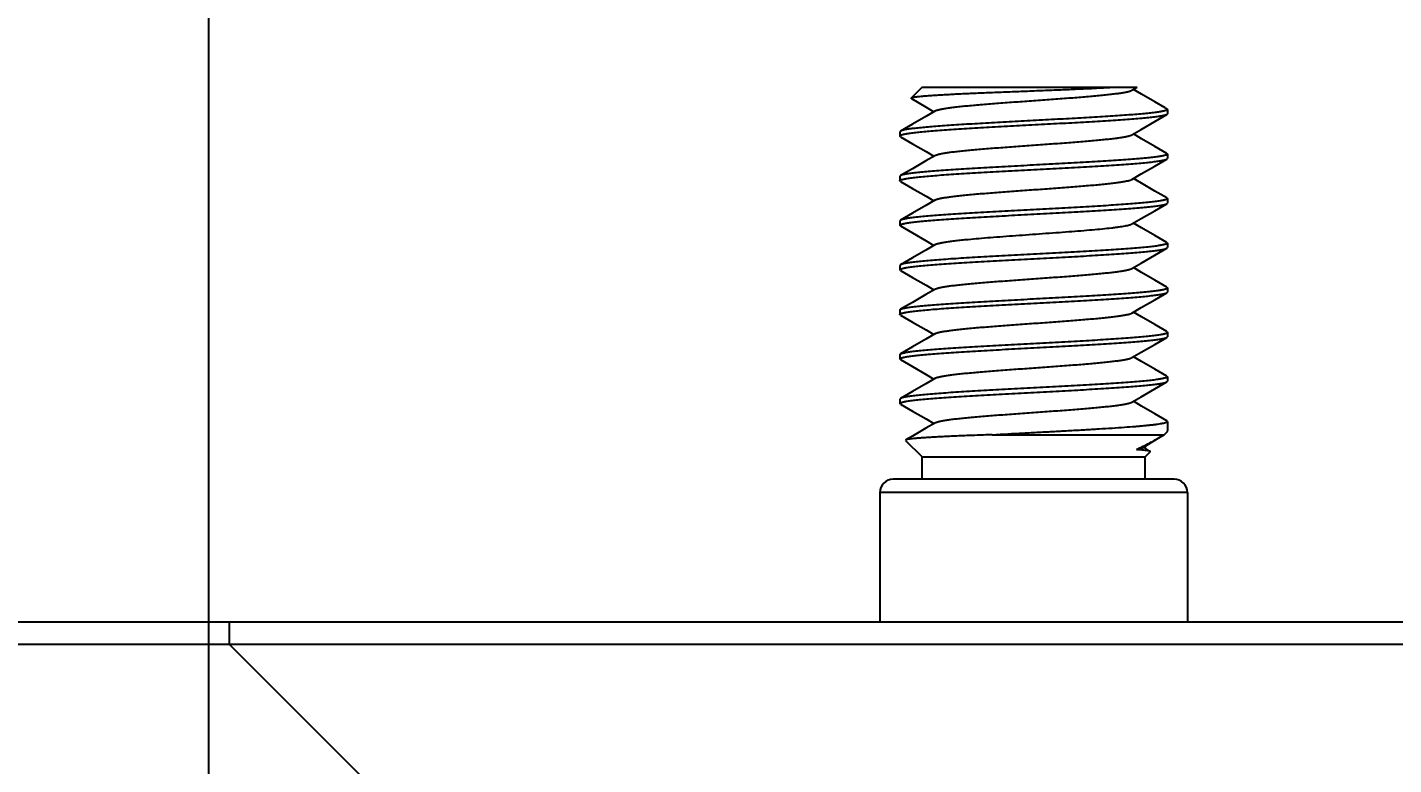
# Model space of a CAD drawing. Header units: millimetres. Extents: x 3299 to 14264, y 1863 to 5555.
# Drawn here: x 4477.25 to 4507.9, y 2835.82 to 2852.37 of the extents above; entities that cross this region are included whole.
import ezdxf

# ---------------------------------------------------------------- set-up
doc = ezdxf.new("R2010")
doc.units = ezdxf.units.MM
doc.layers.add('02___PRT_ALL_AXES', color=7, linetype='Continuous')
doc.layers.add('细实线', color=7, linetype='Continuous', lineweight=18)
doc.styles.add('工程字', font='gbenor.shx', dxfattribs={"bigfont": 'gbcbig.shx'})
doc.dimstyles.new('ISO-200', dxfattribs={"dimtxt": 15, "dimasz": 5, "dimexe": 2, "dimexo": 1, "dimgap": 2, "dimtad": 1, "dimdsep": 46, "dimtxsty": '工程字', "dimcen": 2.5, "dimclrd": 3, "dimclre": 3, "dimclrt": 6, "dimadec": 0, "dimazin": 0, "dimtfac": 1, "dimtmove": 0, "dimatfit": 3, "dimfxl": 1, "dimarcsym": 0})

# ---------------------------------------------------------------- blocks, each defined once
blk = doc.blocks.new('*D156')
at = {"layer": 'Defpoints', "color": 0, "transparency": 16777216}
for p in [(5011.326, 2864.654), (4481.326, 2814.023), (5011.326, 2814.023)]:
    blk.add_point(p, dxfattribs=at)
at = {"layer": '细实线', "color": 3, "lineweight": -2, "transparency": 16777216}
for p, q in [((4481.326, 2815.023), (4481.326, 2866.654)), ((5011.326, 2815.023), (5011.326, 2866.654)), ((4486.326, 2864.654), (5006.326, 2864.654))]:
    blk.add_line(p, q, dxfattribs=at)
at = {"layer": '细实线', "color": 3, "transparency": 16777216}
for points in [[(4486.326, 2865.488), (4486.326, 2863.821), (4481.326, 2864.654)], [(5006.326, 2865.488), (5006.326, 2863.821), (5011.326, 2864.654)]]:
    blk.add_solid(points, dxfattribs=at)
at = {"layer": '细实线', "color": 6, "lineweight": 5, "transparency": 16777216, "insert": (4746.326, 2874.154), "char_height": 15, "attachment_point": 5, "style": '工程字'}
blk.add_mtext('530', dxfattribs=at)
blk = doc.blocks.new('*D157')
at = {"layer": 'Defpoints', "color": 0, "transparency": 16777216}
for p in [(5029.826, 2884.005), (4462.826, 2811.523), (5029.826, 2811.523)]:
    blk.add_point(p, dxfattribs=at)
at = {"layer": '细实线', "color": 3, "lineweight": -2, "transparency": 16777216}
for p, q in [((4462.826, 2812.523), (4462.826, 2886.005)), ((5029.826, 2812.523), (5029.826, 2886.005)), ((4467.826, 2884.005), (5024.826, 2884.005))]:
    blk.add_line(p, q, dxfattribs=at)
at = {"layer": '细实线', "color": 3, "transparency": 16777216}
for points in [[(4467.826, 2884.839), (4467.826, 2883.172), (4462.826, 2884.005)], [(5024.826, 2884.839), (5024.826, 2883.172), (5029.826, 2884.005)]]:
    blk.add_solid(points, dxfattribs=at)
at = {"layer": '细实线', "color": 6, "lineweight": 5, "transparency": 16777216, "insert": (4746.326, 2893.505), "char_height": 15, "attachment_point": 5, "style": '工程字'}
blk.add_mtext('567', dxfattribs=at)

msp = doc.modelspace()

# ---------------------------------------------------------------- linework, layer by layer
at = {"color": 7, "linetype": 'Continuous'}
for p, q in [((4497.32578, 2851.02311), (4497.07937, 2850.7767)), ((4497.3259, 2851.02311), (4502.14921, 2851.02311)), ((4502.02944, 2850.95345), (4502.14922, 2851.02311)), ((4502.24556, 2850.86712), (4502.06325, 2850.97311)), ((4502.77815, 2850.55801), (4502.82578, 2850.52311)), ((4502.82578, 2850.42311), (4502.8132, 2850.40853)), ((4496.83837, 2850.03769), (4496.82578, 2850.02311)), ((4496.82578, 2850.02311), (4496.82578, 2849.92311)), ((4496.83837, 2849.90853), (4496.82578, 2849.92311)), ((4502.8132, 2849.53769), (4502.82578, 2849.52311)), ((4502.82578, 2849.52311), (4502.82578, 2849.42311)), ((4502.8132, 2849.40853), (4502.82578, 2849.42311)), ((4496.83837, 2849.03769), (4496.82578, 2849.02311)), ((4496.82578, 2849.02311), (4496.82578, 2848.92311)), ((4496.83837, 2848.90853), (4496.82578, 2848.92311)), ((4502.8132, 2848.53769), (4502.82578, 2848.52311)), ((4502.8132, 2848.40853), (4502.82578, 2848.42311)), ((4502.82578, 2848.52311), (4502.82578, 2848.42311)), ((4496.83837, 2848.03769), (4496.82578, 2848.02311)), ((4496.82578, 2848.02311), (4496.82578, 2847.92311)), ((4496.83837, 2847.90853), (4496.82578, 2847.92311)), ((4502.8132, 2847.53769), (4502.82578, 2847.52311)), ((4502.8132, 2847.40853), (4502.82578, 2847.42311)), ((4502.82578, 2847.52311), (4502.82578, 2847.42311)), ((4496.83837, 2847.03769), (4496.82578, 2847.02311)), ((4496.82578, 2847.02311), (4496.82578, 2846.92311)), ((4496.83837, 2846.90853), (4496.82578, 2846.92311)), ((4502.8132, 2846.53769), (4502.82578, 2846.52311)), ((4502.82578, 2846.52311), (4502.82578, 2846.42311)), ((4502.8132, 2846.40853), (4502.82578, 2846.42311)), ((4496.82578, 2846.02311), (4496.83837, 2846.03769)), ((4496.82578, 2846.02311), (4496.82578, 2845.92311)), ((4496.83837, 2845.90853), (4496.82578, 2845.92311)), ((4502.8132, 2845.53769), (4502.82578, 2845.52311)), ((4502.82578, 2845.52311), (4502.82578, 2845.42311)), ((4502.8132, 2845.40853), (4502.82578, 2845.42311)), ((4496.82578, 2845.02311), (4496.83837, 2845.03769)), ((4496.82578, 2845.02311), (4496.82578, 2844.92311)), ((4496.83837, 2844.90853), (4496.82578, 2844.92311)), ((4502.8132, 2844.53769), (4502.82578, 2844.52311)), ((4502.8132, 2844.40853), (4502.82578, 2844.42311)), ((4502.82578, 2844.52311), (4502.82578, 2844.42311)), ((4496.83837, 2844.03769), (4496.82578, 2844.02311)), ((4496.82578, 2844.02311), (4496.82578, 2843.92311)), ((4496.83837, 2843.90853), (4496.82578, 2843.92311)), ((4502.82578, 2843.52311), (4502.8132, 2843.53769)), ((4496.95605, 2843.10593), (4496.95258, 2843.09631)), ((4496.95258, 2843.09631), (4497.32578, 2842.72311)), ((4498.89873, 2843.22311), (4502.75153, 2843.22311)), ((4502.67343, 2843.17504), (4502.75153, 2843.22311)), ((4502.34619, 2842.90363), (4502.28314, 2842.94023)), ((4502.443, 2842.84033), (4502.32578, 2842.72311)), ((4502.43975, 2842.84936), (4502.34619, 2842.90363)), ((4502.443, 2842.84033), (4502.43975, 2842.84936)), ((4497.32578, 2842.72311), (4502.32578, 2842.72311)), ((4502.97578, 2842.22311), (4496.67578, 2842.22311)), ((4503.27578, 2841.92311), (4496.37578, 2841.92311)), ((4446.32578, 2839.02311), (5046.32578, 2839.02311)), ((4481.78149, 2839.02311), (4481.78149, 2838.52373)), ((4463.0484, 2838.5127), (4481.78149, 2838.52373)), ((4481.78149, 2838.52373), (4500.05316, 2820.25206)), ((4481.78149, 2838.52373), (4790.07889, 2838.52373))]:
    msp.add_line(p, q, dxfattribs=at)
for points in [[(4497.083, 2850.76664), (4497.41102, 2850.57618), (4497.58831, 2850.47311)], [(4502.77815, 2850.55801), (4502.54559, 2850.69291), (4502.24556, 2850.86712)], [(4497.62212, 2850.49277), (4497.406, 2850.36712), (4497.10597, 2850.19291), (4496.83837, 2850.03769)], [(4502.02944, 2849.95345), (4502.24054, 2850.07618), (4502.54058, 2850.2504), (4502.8132, 2850.40853)], [(4496.83837, 2849.90853), (4497.11099, 2849.7504), (4497.41102, 2849.57618), (4497.58831, 2849.47311)], [(4502.8132, 2849.53769), (4502.54559, 2849.69291), (4502.24556, 2849.86712), (4502.06325, 2849.97311)], [(4497.62212, 2849.49277), (4497.406, 2849.36712), (4497.10597, 2849.19291), (4496.83837, 2849.03769)], [(4502.02944, 2848.95345), (4502.24054, 2849.07618), (4502.54058, 2849.2504), (4502.8132, 2849.40853)], [(4496.83837, 2848.90853), (4497.11099, 2848.7504), (4497.41102, 2848.57618), (4497.58831, 2848.47311)], [(4502.8132, 2848.53769), (4502.54559, 2848.69291), (4502.24556, 2848.86712), (4502.06325, 2848.97311)], [(4497.62212, 2848.49277), (4497.406, 2848.36712), (4497.10597, 2848.19291), (4496.83837, 2848.03769)], [(4502.02944, 2847.95345), (4502.24054, 2848.07618), (4502.54058, 2848.2504), (4502.8132, 2848.40853)], [(4502.8132, 2847.53769), (4502.54559, 2847.69291), (4502.24556, 2847.86712), (4502.06325, 2847.97311)], [(4496.83837, 2847.90853), (4497.11099, 2847.7504), (4497.41102, 2847.57618), (4497.58831, 2847.47311)], [(4497.62212, 2847.49277), (4497.406, 2847.36712), (4497.10597, 2847.19291), (4496.83837, 2847.03769)], [(4502.02944, 2846.95345), (4502.24054, 2847.07618), (4502.54058, 2847.2504), (4502.8132, 2847.40853)], [(4496.83837, 2846.90853), (4497.11099, 2846.7504), (4497.41102, 2846.57618), (4497.58831, 2846.47311)], [(4502.8132, 2846.53769), (4502.54559, 2846.69291), (4502.24556, 2846.86712), (4502.06325, 2846.97311)], [(4497.62212, 2846.49277), (4497.406, 2846.36712), (4497.10597, 2846.19291), (4496.83837, 2846.03769)], [(4502.02944, 2845.95345), (4502.24054, 2846.07618), (4502.54058, 2846.2504), (4502.8132, 2846.40853)], [(4496.83837, 2845.90853), (4497.11099, 2845.7504), (4497.41102, 2845.57618), (4497.58831, 2845.47311)], [(4502.8132, 2845.53769), (4502.54559, 2845.69291), (4502.24556, 2845.86712), (4502.06325, 2845.97311)], [(4497.62212, 2845.49277), (4497.406, 2845.36712), (4497.10597, 2845.19291), (4496.83837, 2845.03769)], [(4502.02944, 2844.95345), (4502.24054, 2845.07618), (4502.54058, 2845.2504), (4502.8132, 2845.40853)], [(4496.83837, 2844.90853), (4497.11099, 2844.7504), (4497.41102, 2844.57618), (4497.58831, 2844.47311)], [(4502.8132, 2844.53769), (4502.54559, 2844.69291), (4502.24556, 2844.86712), (4502.06325, 2844.97311)], [(4497.62212, 2844.49277), (4497.406, 2844.36712), (4497.10597, 2844.19291), (4496.83837, 2844.03769)], [(4502.02944, 2843.95345), (4502.24054, 2844.07618), (4502.54058, 2844.2504), (4502.8132, 2844.40853)], [(4496.83837, 2843.90853), (4497.11099, 2843.7504), (4497.41102, 2843.57618), (4497.58831, 2843.47311)], [(4502.8132, 2843.53769), (4502.54559, 2843.69291), (4502.24556, 2843.86712), (4502.06325, 2843.97311)], [(4497.62212, 2843.49277), (4497.406, 2843.36712), (4497.10597, 2843.19291), (4496.95605, 2843.10593)], [(4502.25687, 2842.92437), (4502.46376, 2843.04924), (4502.67343, 2843.17504)]]:
    msp.add_lwpolyline(points, dxfattribs=at)
for centre, start, end in [((4496.67578, 2841.92311), 90, 180), ((4502.97578, 2841.92311), 0, 90)]:
    msp.add_arc(centre, 0.3, start, end, dxfattribs=at)
for points, knots in [([(4497.07938, 2850.7767), (4497.07899, 2850.77631), (4497.07833, 2850.77554), (4497.07766, 2850.77425), (4497.07745, 2850.77292), (4497.07771, 2850.7716), (4497.07843, 2850.77031), (4497.08009, 2850.76847), (4497.08176, 2850.76736), (4497.083, 2850.76664)], [0, 0, 0, 0, 0.12628149, 0.23442755, 0.33252942, 0.43119792, 0.54089425, 0.6694205, 1, 1, 1, 1]), ([(4501.73873, 2851.02311), (4501.6489, 2851.01719), (4501.45466, 2851.00582), (4501.14419, 2850.99015), (4500.79855, 2850.97451), (4500.42657, 2850.95893), (4500.03747, 2850.94342), (4499.64079, 2850.92799), (4499.24604, 2850.91265), (4498.86253, 2850.89741), (4498.49917, 2850.88228), (4498.21278, 2850.86944), (4497.99988, 2850.85908), (4497.85448, 2850.85155), (4497.71977, 2850.84404), (4497.59648, 2850.83657), (4497.48525, 2850.82912), (4497.38669, 2850.82171), (4497.30128, 2850.81435), (4497.23856, 2850.80798), (4497.1953, 2850.80279), (4497.1681, 2850.79911), (4497.14446, 2850.79544), (4497.1244, 2850.7918), (4497.10794, 2850.78818), (4497.09509, 2850.78459), (4497.08667, 2850.78142), (4497.08185, 2850.77875), (4497.08008, 2850.77739), (4497.07938, 2850.7767)], [0, 0, 0, 0, 0.0578456, 0.12502556, 0.19975281, 0.28016636, 0.36425682, 0.44997066, 0.53525517, 0.6181014, 0.69659102, 0.76894416, 0.80230984, 0.83355219, 0.86250013, 0.88900485, 0.91292103, 0.93412659, 0.95251945, 0.96800313, 0.97463288, 0.98051325, 0.98563896, 0.99000577, 0.99361201, 0.99646365, 0.99857697, 0.99936952, 1, 1, 1, 1]), ([(4497.62213, 2850.49277), (4497.62682, 2850.4955), (4497.63791, 2850.50076), (4497.65711, 2850.50783), (4497.6807, 2850.51492), (4497.70865, 2850.52205), (4497.74091, 2850.52918), (4497.79228, 2850.53924), (4497.86682, 2850.55153), (4497.9682, 2850.56573), (4498.08475, 2850.57995), (4498.21552, 2850.59422), (4498.35946, 2850.60851), (4498.51537, 2850.62281), (4498.74343, 2850.64239), (4499.04823, 2850.66649), (4499.43056, 2850.69478), (4499.82578, 2850.72311), (4500.221, 2850.75143), (4500.60334, 2850.77973), (4500.90814, 2850.80383), (4501.13619, 2850.82341), (4501.29211, 2850.83771), (4501.43604, 2850.852), (4501.56681, 2850.86627), (4501.68336, 2850.88049), (4501.78474, 2850.89468), (4501.85928, 2850.90698), (4501.91066, 2850.91703), (4501.94292, 2850.92417), (4501.97086, 2850.9313), (4501.99445, 2850.9384), (4502.01365, 2850.94546), (4502.02474, 2850.95072), (4502.02944, 2850.95345)], [0, 0, 0, 0, 0.0036709, 0.00827071, 0.01381748, 0.02031484, 0.02776007, 0.03614691, 0.05569384, 0.07881213, 0.10533482, 0.13505129, 0.16772415, 0.20309632, 0.24087621, 0.32243246, 0.40975105, 0.49999926, 0.59024784, 0.67756697, 0.75912262, 0.79690293, 0.83227365, 0.8649488, 0.89466311, 0.92118729, 0.94430555, 0.96385097, 0.97223981, 0.97968535, 0.98618109, 0.99172625, 0.99632639, 1, 1, 1, 1]), ([(4502.79521, 2850.50038), (4502.78785, 2850.49763), (4502.77095, 2850.49236), (4502.74236, 2850.48527), (4502.70778, 2850.47814), (4502.66728, 2850.47098), (4502.62093, 2850.46381), (4502.54776, 2850.45374), (4502.44241, 2850.44139), (4502.29998, 2850.42713), (4502.13716, 2850.41284), (4501.95528, 2850.39851), (4501.75584, 2850.38416), (4501.54049, 2850.36979), (4501.2268, 2850.35014), (4500.80913, 2850.32597), (4500.28709, 2850.29755), (4499.74986, 2850.2691), (4499.21512, 2850.24066), (4498.77909, 2850.2166), (4498.44471, 2850.19708), (4498.20964, 2850.1827), (4497.98789, 2850.16833), (4497.78129, 2850.15398), (4497.59156, 2850.13964), (4497.42024, 2850.12532), (4497.26875, 2850.11105), (4497.13833, 2850.09682), (4497.04339, 2850.08447), (4496.97882, 2850.07433), (4496.93906, 2850.06718), (4496.90524, 2850.06005), (4496.87742, 2850.05296), (4496.85809, 2850.04674), (4496.84578, 2850.0416), (4496.84066, 2850.03901), (4496.83839, 2850.03769)], [0, 0, 0, 0, 0.00394375, 0.00886659, 0.01477078, 0.02165031, 0.02949624, 0.0382978, 0.05869981, 0.08269523, 0.11009969, 0.14068606, 0.17421121, 0.21039665, 0.2489496, 0.33187027, 0.42025502, 0.51120355, 0.60173027, 0.68886353, 0.73025625, 0.76974448, 0.8070005, 0.84172272, 0.87362387, 0.90244652, 0.92795581, 0.94994752, 0.96825154, 0.97597548, 0.98273178, 0.98851177, 0.99331002, 0.99713066, 0.99868163, 1, 1, 1, 1]), ([(4502.82578, 2850.52311), (4502.82578, 2850.52215), (4502.82542, 2850.52012), (4502.82387, 2850.51721), (4502.82139, 2850.51435), (4502.81643, 2850.51026), (4502.80765, 2850.50533), (4502.79975, 2850.50207), (4502.79521, 2850.50038)], [0, 0, 0, 0, 0.07232318, 0.15229028, 0.24562861, 0.35597573, 0.63532802, 1, 1, 1, 1]), ([(4502.78499, 2850.39683), (4502.77638, 2850.39405), (4502.75693, 2850.3887), (4502.72444, 2850.38142), (4502.68569, 2850.3741), (4502.64078, 2850.36677), (4502.58978, 2850.35942), (4502.51001, 2850.34913), (4502.39597, 2850.33649), (4502.24266, 2850.32189), (4502.06846, 2850.30724), (4501.87489, 2850.29257), (4501.6636, 2850.27787), (4501.43642, 2850.26316), (4501.10757, 2850.24309), (4500.67244, 2850.21838), (4500.13214, 2850.1893), (4499.58126, 2850.1602), (4499.12419, 2850.13569), (4498.76754, 2850.11582), (4498.51223, 2850.10109), (4498.26828, 2850.08637), (4498.0378, 2850.07166), (4497.82277, 2850.05696), (4497.62505, 2850.04228), (4497.44635, 2850.02762), (4497.31008, 2850.01503), (4497.21174, 2850.00483), (4497.14632, 2849.99746), (4497.0867, 2849.99011), (4497.033, 2849.98276), (4496.98534, 2849.97542), (4496.9438, 2849.9681), (4496.90848, 2849.9608), (4496.88304, 2849.95445), (4496.8659, 2849.94925), (4496.85538, 2849.94558), (4496.84645, 2849.94191), (4496.83911, 2849.93825), (4496.83334, 2849.93459), (4496.82913, 2849.93091), (4496.82645, 2849.92713), (4496.82578, 2849.92437), (4496.82578, 2849.92311)], [0, 0, 0, 0, 0.00453354, 0.01009332, 0.01667675, 0.02427682, 0.03288368, 0.04248058, 0.06456122, 0.09034433, 0.11961013, 0.1521126, 0.18757311, 0.2256875, 0.26612947, 0.3525839, 0.44396469, 0.5371282, 0.62886878, 0.67321493, 0.71603031, 0.75694912, 0.79561632, 0.83170228, 0.86489543, 0.8949131, 0.9215001, 0.93343471, 0.94443167, 0.95446818, 0.96352209, 0.97157649, 0.97861971, 0.98464198, 0.98963681, 0.99174956, 0.99360832, 0.99521682, 0.99658122, 0.99771212, 0.9986288, 0.99936819, 1, 1, 1, 1]), ([(4502.81319, 2850.40853), (4502.80932, 2850.40628), (4502.80004, 2850.40199), (4502.79043, 2850.39859), (4502.78499, 2850.39683)], [0, 0, 0, 0, 0.43939286, 1, 1, 1, 1]), ([(4497.62213, 2849.49277), (4497.62682, 2849.4955), (4497.63792, 2849.50076), (4497.65711, 2849.50782), (4497.6807, 2849.51493), (4497.70864, 2849.52205), (4497.74091, 2849.52918), (4497.79228, 2849.53923), (4497.86682, 2849.55154), (4497.9682, 2849.56572), (4498.08475, 2849.57995), (4498.21553, 2849.59422), (4498.35946, 2849.6085), (4498.51538, 2849.62281), (4498.74343, 2849.64239), (4499.04823, 2849.66649), (4499.43056, 2849.69478), (4499.82578, 2849.72311), (4500.221, 2849.75143), (4500.60333, 2849.77973), (4500.90813, 2849.80383), (4501.13619, 2849.82341), (4501.29211, 2849.83771), (4501.43604, 2849.852), (4501.56681, 2849.86626), (4501.68336, 2849.8805), (4501.78474, 2849.89468), (4501.85928, 2849.90698), (4501.91065, 2849.91704), (4501.94292, 2849.92417), (4501.97087, 2849.9313), (4501.99446, 2849.93839), (4502.01365, 2849.94546), (4502.02474, 2849.95072), (4502.02943, 2849.95345)], [0, 0, 0, 0, 0.00367352, 0.00827236, 0.0138164, 0.02031265, 0.02776053, 0.0361497, 0.05569273, 0.07881312, 0.10533606, 0.13505022, 0.16772662, 0.20309577, 0.24087778, 0.32243276, 0.40975177, 0.50000097, 0.59024946, 0.67756768, 0.75912362, 0.79690484, 0.83227667, 0.86494908, 0.89466725, 0.9211876, 0.94430811, 0.96385371, 0.97223972, 0.97968601, 0.98618478, 0.99173171, 0.99632959, 1, 1, 1, 1]), ([(4502.82578, 2849.52311), (4502.82578, 2849.52182), (4502.82508, 2849.51898), (4502.82226, 2849.51511), (4502.81784, 2849.51134), (4502.81179, 2849.50759), (4502.80408, 2849.50384), (4502.79471, 2849.50009), (4502.78366, 2849.49632), (4502.76567, 2849.491), (4502.73896, 2849.48449), (4502.7019, 2849.47701), (4502.65833, 2849.46951), (4502.60834, 2849.46199), (4502.55204, 2849.45446), (4502.48955, 2849.44692), (4502.42101, 2849.43937), (4502.31803, 2849.42892), (4502.17545, 2849.41603), (4501.98865, 2849.40101), (4501.78222, 2849.38597), (4501.55803, 2849.37091), (4501.31813, 2849.35584), (4501.06467, 2849.34075), (4500.79998, 2849.32566), (4500.43159, 2849.30534), (4499.96159, 2849.28028), (4499.39815, 2849.25048), (4498.93481, 2849.22532), (4498.577, 2849.20489), (4498.32402, 2849.18981), (4498.08468, 2849.17473), (4497.86113, 2849.15967), (4497.65542, 2849.14464), (4497.4694, 2849.12962), (4497.30476, 2849.11465), (4497.18166, 2849.10171), (4497.09501, 2849.09118), (4497.03918, 2849.08365), (4496.98968, 2849.07613), (4496.9466, 2849.06863), (4496.91004, 2849.06116), (4496.88007, 2849.05373), (4496.85933, 2849.04721), (4496.8462, 2849.0418), (4496.84079, 2849.03908), (4496.83839, 2849.03769)], [0, 0, 0, 0, 0.00064487, 0.00140434, 0.00235147, 0.0035243, 0.00494245, 0.00661657, 0.00855283, 0.01075494, 0.01596343, 0.02224447, 0.02959067, 0.03799133, 0.04743335, 0.05789658, 0.0693572, 0.08179095, 0.10947284, 0.14069269, 0.17517547, 0.21260817, 0.25265594, 0.29495561, 0.33912596, 0.38476717, 0.47880097, 0.57366065, 0.66591964, 0.71002578, 0.75224652, 0.79220094, 0.8295272, 0.86389095, 0.8949808, 0.92252244, 0.94626796, 0.95665411, 0.96601728, 0.97433792, 0.98160319, 0.98780262, 0.99292913, 0.99698555, 0.99862013, 1, 1, 1, 1]), ([(4496.82578, 2848.92311), (4496.82578, 2848.9244), (4496.82649, 2848.92724), (4496.82931, 2848.93111), (4496.83373, 2848.93488), (4496.83978, 2848.93863), (4496.84748, 2848.94238), (4496.85686, 2848.94613), (4496.8679, 2848.9499), (4496.88589, 2848.95522), (4496.9126, 2848.96173), (4496.94966, 2848.96921), (4496.99323, 2848.97671), (4497.04322, 2848.98423), (4497.09952, 2848.99176), (4497.16202, 2848.9993), (4497.23055, 2849.00685), (4497.33353, 2849.0173), (4497.47611, 2849.03019), (4497.66292, 2849.04521), (4497.86935, 2849.06025), (4498.09353, 2849.07531), (4498.33344, 2849.09038), (4498.58689, 2849.10546), (4498.85158, 2849.12055), (4499.21997, 2849.14088), (4499.68997, 2849.16594), (4500.25341, 2849.19574), (4500.71675, 2849.2209), (4501.07456, 2849.24133), (4501.32754, 2849.25641), (4501.56688, 2849.27149), (4501.79043, 2849.28655), (4501.99614, 2849.30158), (4502.18217, 2849.3166), (4502.34681, 2849.33157), (4502.4699, 2849.34451), (4502.55655, 2849.35504), (4502.61238, 2849.36257), (4502.66189, 2849.37009), (4502.70496, 2849.37759), (4502.74152, 2849.38506), (4502.77149, 2849.39249), (4502.79223, 2849.39901), (4502.80536, 2849.40442), (4502.81078, 2849.40714), (4502.81317, 2849.40853)], [0, 0, 0, 0, 0.00064487, 0.00140434, 0.00235147, 0.0035243, 0.00494244, 0.00661657, 0.00855283, 0.01075494, 0.01596342, 0.02224447, 0.02959066, 0.03799133, 0.04743334, 0.05789656, 0.06935718, 0.08179093, 0.10947282, 0.14069267, 0.17517544, 0.21260813, 0.25265589, 0.29495556, 0.33912589, 0.3847671, 0.47880089, 0.57366056, 0.66591955, 0.71002569, 0.75224643, 0.79220085, 0.82952711, 0.86389087, 0.89498072, 0.92252238, 0.94626791, 0.95665406, 0.96601724, 0.97433788, 0.98160317, 0.9878026, 0.99292912, 0.99698554, 0.99862013, 1, 1, 1, 1]), ([(4497.62214, 2848.49277), (4497.62683, 2848.4955), (4497.63792, 2848.50076), (4497.6571, 2848.50783), (4497.68069, 2848.51493), (4497.70865, 2848.52205), (4497.74091, 2848.52918), (4497.79228, 2848.53924), (4497.86682, 2848.55154), (4497.9682, 2848.56572), (4498.08475, 2848.57996), (4498.21552, 2848.59422), (4498.35946, 2848.60851), (4498.51537, 2848.62281), (4498.74343, 2848.64239), (4499.04823, 2848.66649), (4499.43056, 2848.69478), (4499.82578, 2848.72311), (4500.221, 2848.75143), (4500.60333, 2848.77973), (4500.90814, 2848.80383), (4501.13619, 2848.82341), (4501.29211, 2848.83772), (4501.43604, 2848.852), (4501.56681, 2848.86626), (4501.68336, 2848.8805), (4501.78474, 2848.89468), (4501.85928, 2848.90699), (4501.91065, 2848.91704), (4501.94292, 2848.92417), (4501.97087, 2848.93129), (4501.99445, 2848.93839), (4502.01364, 2848.94546), (4502.02473, 2848.95072), (4502.02943, 2848.95345)], [0, 0, 0, 0, 0.00367091, 0.0082679, 0.01381387, 0.02031313, 0.02776039, 0.03614681, 0.05569063, 0.07881259, 0.10533209, 0.13505041, 0.16772368, 0.20309435, 0.24087664, 0.32243216, 0.40975034, 0.49999922, 0.59024867, 0.67756734, 0.75912227, 0.7969053, 0.83227402, 0.86494999, 0.89466544, 0.92118687, 0.94430906, 0.96385103, 0.97223951, 0.97968803, 0.98618561, 0.99172929, 0.99632707, 1, 1, 1, 1]), ([(4496.82578, 2847.92311), (4496.82578, 2847.9244), (4496.82649, 2847.92724), (4496.82931, 2847.93111), (4496.83373, 2847.93488), (4496.83978, 2847.93863), (4496.84748, 2847.94238), (4496.85686, 2847.94613), (4496.8679, 2847.9499), (4496.88589, 2847.95522), (4496.9126, 2847.96173), (4496.94966, 2847.96921), (4496.99323, 2847.97671), (4497.04322, 2847.98423), (4497.09952, 2847.99176), (4497.16202, 2847.9993), (4497.23055, 2848.00685), (4497.33353, 2848.0173), (4497.47611, 2848.03019), (4497.66292, 2848.04521), (4497.86935, 2848.06025), (4498.09353, 2848.07531), (4498.33344, 2848.09038), (4498.58689, 2848.10546), (4498.85158, 2848.12055), (4499.21997, 2848.14088), (4499.68997, 2848.16594), (4500.25341, 2848.19574), (4500.71675, 2848.2209), (4501.07456, 2848.24133), (4501.32754, 2848.25641), (4501.56688, 2848.27149), (4501.79043, 2848.28655), (4501.99614, 2848.30158), (4502.18217, 2848.3166), (4502.34681, 2848.33157), (4502.4699, 2848.34451), (4502.55655, 2848.35504), (4502.61238, 2848.36257), (4502.66189, 2848.37009), (4502.70496, 2848.37759), (4502.74152, 2848.38506), (4502.77149, 2848.39249), (4502.79223, 2848.39901), (4502.80536, 2848.40442), (4502.81078, 2848.40714), (4502.81317, 2848.40853)], [0, 0, 0, 0, 0.00064487, 0.00140434, 0.00235147, 0.0035243, 0.00494244, 0.00661657, 0.00855283, 0.01075494, 0.01596342, 0.02224447, 0.02959066, 0.03799133, 0.04743334, 0.05789656, 0.06935718, 0.08179093, 0.10947282, 0.14069267, 0.17517544, 0.21260813, 0.25265589, 0.29495556, 0.33912589, 0.3847671, 0.47880089, 0.57366056, 0.66591955, 0.71002569, 0.75224643, 0.79220085, 0.82952711, 0.86389087, 0.89498072, 0.92252238, 0.94626791, 0.95665406, 0.96601724, 0.97433788, 0.98160317, 0.9878026, 0.99292912, 0.99698554, 0.99862013, 1, 1, 1, 1]), ([(4502.82578, 2848.52311), (4502.82578, 2848.52182), (4502.82508, 2848.51898), (4502.82226, 2848.51511), (4502.81784, 2848.51134), (4502.81179, 2848.50759), (4502.80408, 2848.50384), (4502.79471, 2848.50009), (4502.78366, 2848.49632), (4502.76567, 2848.491), (4502.73896, 2848.48449), (4502.7019, 2848.47701), (4502.65833, 2848.46951), (4502.60834, 2848.46199), (4502.55204, 2848.45446), (4502.48955, 2848.44692), (4502.42101, 2848.43937), (4502.31803, 2848.42892), (4502.17545, 2848.41603), (4501.98865, 2848.40101), (4501.78222, 2848.38597), (4501.55803, 2848.37091), (4501.31813, 2848.35584), (4501.06467, 2848.34075), (4500.79998, 2848.32566), (4500.43159, 2848.30534), (4499.96159, 2848.28028), (4499.39815, 2848.25048), (4498.93481, 2848.22532), (4498.577, 2848.20489), (4498.32402, 2848.18981), (4498.08468, 2848.17473), (4497.86113, 2848.15967), (4497.65542, 2848.14464), (4497.4694, 2848.12962), (4497.30476, 2848.11465), (4497.18166, 2848.10171), (4497.09501, 2848.09118), (4497.03918, 2848.08365), (4496.98968, 2848.07613), (4496.9466, 2848.06863), (4496.91004, 2848.06116), (4496.88007, 2848.05373), (4496.85933, 2848.04721), (4496.8462, 2848.0418), (4496.84079, 2848.03908), (4496.83839, 2848.03769)], [0, 0, 0, 0, 0.00064487, 0.00140434, 0.00235147, 0.0035243, 0.00494245, 0.00661657, 0.00855283, 0.01075494, 0.01596343, 0.02224447, 0.02959067, 0.03799133, 0.04743335, 0.05789658, 0.0693572, 0.08179095, 0.10947284, 0.14069269, 0.17517547, 0.21260817, 0.25265594, 0.29495561, 0.33912596, 0.38476717, 0.47880097, 0.57366065, 0.66591964, 0.71002578, 0.75224652, 0.79220094, 0.8295272, 0.86389095, 0.8949808, 0.92252244, 0.94626796, 0.95665411, 0.96601728, 0.97433792, 0.98160319, 0.98780262, 0.99292913, 0.99698555, 0.99862013, 1, 1, 1, 1]), ([(4497.62212, 2847.49277), (4497.62682, 2847.4955), (4497.63791, 2847.50076), (4497.65711, 2847.50782), (4497.6807, 2847.51492), (4497.70864, 2847.52205), (4497.74091, 2847.52918), (4497.79228, 2847.53924), (4497.86682, 2847.55153), (4497.9682, 2847.56573), (4498.08475, 2847.57995), (4498.21552, 2847.59422), (4498.38685, 2847.61122), (4498.60158, 2847.63049), (4498.86125, 2847.65183), (4499.13865, 2847.6732), (4499.42867, 2847.69458), (4499.726, 2847.71598), (4500.02515, 2847.73737), (4500.32064, 2847.75877), (4500.60704, 2847.78015), (4500.87908, 2847.80151), (4501.13177, 2847.82283), (4501.36047, 2847.8441), (4501.53404, 2847.86242), (4501.65775, 2847.87734), (4501.73822, 2847.88806), (4501.8099, 2847.89876), (4501.87248, 2847.90942), (4501.92565, 2847.92005), (4501.96389, 2847.92931), (4501.98952, 2847.9369), (4502.00514, 2847.94225), (4502.01826, 2847.94758), (4502.02603, 2847.95147), (4502.02944, 2847.95345)], [0, 0, 0, 0, 0.00367214, 0.00827233, 0.01381835, 0.02031484, 0.02776007, 0.03614823, 0.05569456, 0.07881224, 0.10533608, 0.13505121, 0.16772524, 0.22170361, 0.28076437, 0.34382938, 0.40975118, 0.47732188, 0.54530816, 0.61246499, 0.67756639, 0.73942188, 0.79690216, 0.84896541, 0.89466252, 0.91486721, 0.93318208, 0.94953175, 0.96385111, 0.97607967, 0.98617991, 0.99042872, 0.99414421, 0.99733105, 1, 1, 1, 1]), ([(4496.82578, 2846.92311), (4496.82578, 2846.9244), (4496.82649, 2846.92724), (4496.82931, 2846.93111), (4496.83373, 2846.93488), (4496.83978, 2846.93863), (4496.84748, 2846.94238), (4496.85686, 2846.94613), (4496.8679, 2846.9499), (4496.88589, 2846.95522), (4496.9126, 2846.96173), (4496.94966, 2846.96921), (4496.99323, 2846.97671), (4497.04322, 2846.98423), (4497.09952, 2846.99176), (4497.16202, 2846.9993), (4497.23055, 2847.00685), (4497.33353, 2847.0173), (4497.47611, 2847.03019), (4497.66292, 2847.04521), (4497.86935, 2847.06025), (4498.09353, 2847.07531), (4498.33344, 2847.09038), (4498.58689, 2847.10546), (4498.85158, 2847.12055), (4499.21997, 2847.14088), (4499.68997, 2847.16594), (4500.25341, 2847.19574), (4500.71675, 2847.2209), (4501.07456, 2847.24133), (4501.32754, 2847.25641), (4501.56688, 2847.27149), (4501.79043, 2847.28655), (4501.99614, 2847.30158), (4502.18217, 2847.3166), (4502.34681, 2847.33157), (4502.4699, 2847.34451), (4502.55655, 2847.35504), (4502.61238, 2847.36257), (4502.66189, 2847.37009), (4502.70496, 2847.37759), (4502.74152, 2847.38506), (4502.77149, 2847.39249), (4502.79223, 2847.39901), (4502.80536, 2847.40442), (4502.81078, 2847.40714), (4502.81317, 2847.40853)], [0, 0, 0, 0, 0.00064487, 0.00140434, 0.00235147, 0.0035243, 0.00494244, 0.00661657, 0.00855283, 0.01075494, 0.01596342, 0.02224447, 0.02959066, 0.03799133, 0.04743334, 0.05789656, 0.06935718, 0.08179093, 0.10947282, 0.14069267, 0.17517544, 0.21260813, 0.25265589, 0.29495556, 0.33912589, 0.3847671, 0.47880089, 0.57366056, 0.66591955, 0.71002569, 0.75224643, 0.79220085, 0.82952711, 0.86389087, 0.89498072, 0.92252238, 0.94626791, 0.95665406, 0.96601724, 0.97433788, 0.98160317, 0.9878026, 0.99292912, 0.99698554, 0.99862013, 1, 1, 1, 1]), ([(4502.82578, 2847.52311), (4502.82578, 2847.52182), (4502.82508, 2847.51898), (4502.82226, 2847.51511), (4502.81784, 2847.51134), (4502.81179, 2847.50759), (4502.80408, 2847.50384), (4502.79471, 2847.50009), (4502.78366, 2847.49632), (4502.76567, 2847.491), (4502.73896, 2847.48449), (4502.7019, 2847.47701), (4502.65833, 2847.46951), (4502.60834, 2847.46199), (4502.55204, 2847.45446), (4502.48955, 2847.44692), (4502.42101, 2847.43937), (4502.31803, 2847.42892), (4502.17545, 2847.41603), (4501.98865, 2847.40101), (4501.78222, 2847.38597), (4501.55803, 2847.37091), (4501.31813, 2847.35584), (4501.06467, 2847.34075), (4500.79998, 2847.32566), (4500.43159, 2847.30534), (4499.96159, 2847.28028), (4499.39815, 2847.25048), (4498.93481, 2847.22532), (4498.577, 2847.20489), (4498.32402, 2847.18981), (4498.08468, 2847.17473), (4497.86113, 2847.15967), (4497.65542, 2847.14464), (4497.4694, 2847.12962), (4497.30476, 2847.11465), (4497.18166, 2847.10171), (4497.09501, 2847.09118), (4497.03918, 2847.08365), (4496.98968, 2847.07613), (4496.9466, 2847.06863), (4496.91004, 2847.06116), (4496.88007, 2847.05373), (4496.85933, 2847.04721), (4496.8462, 2847.0418), (4496.84079, 2847.03908), (4496.83839, 2847.03769)], [0, 0, 0, 0, 0.00064487, 0.00140434, 0.00235147, 0.0035243, 0.00494245, 0.00661657, 0.00855283, 0.01075494, 0.01596343, 0.02224447, 0.02959067, 0.03799133, 0.04743335, 0.05789658, 0.0693572, 0.08179095, 0.10947284, 0.14069269, 0.17517547, 0.21260817, 0.25265594, 0.29495561, 0.33912596, 0.38476717, 0.47880097, 0.57366065, 0.66591964, 0.71002578, 0.75224652, 0.79220094, 0.8295272, 0.86389095, 0.8949808, 0.92252244, 0.94626796, 0.95665411, 0.96601728, 0.97433792, 0.98160319, 0.98780262, 0.99292913, 0.99698555, 0.99862013, 1, 1, 1, 1]), ([(4497.62213, 2846.49277), (4497.62683, 2846.4955), (4497.63792, 2846.50076), (4497.65711, 2846.50783), (4497.68069, 2846.51493), (4497.70864, 2846.52205), (4497.74091, 2846.52918), (4497.79228, 2846.53923), (4497.86682, 2846.55154), (4497.9682, 2846.56572), (4498.08475, 2846.57996), (4498.21552, 2846.59422), (4498.35946, 2846.6085), (4498.51538, 2846.62281), (4498.74343, 2846.64239), (4499.04823, 2846.66649), (4499.43056, 2846.69478), (4499.82578, 2846.72311), (4500.221, 2846.75143), (4500.60333, 2846.77973), (4500.90813, 2846.80383), (4501.13619, 2846.82341), (4501.29211, 2846.83771), (4501.43604, 2846.852), (4501.56681, 2846.86626), (4501.68336, 2846.8805), (4501.78474, 2846.89468), (4501.85928, 2846.90698), (4501.91065, 2846.91704), (4501.94292, 2846.92417), (4501.97087, 2846.93129), (4501.99446, 2846.93839), (4502.01365, 2846.94546), (4502.02473, 2846.95072), (4502.02943, 2846.95345)], [0, 0, 0, 0, 0.00367283, 0.00827053, 0.01381426, 0.02031205, 0.02776058, 0.03614893, 0.05569079, 0.07881309, 0.10533433, 0.13504994, 0.16772578, 0.20309449, 0.24087756, 0.32243248, 0.40975109, 0.50000053, 0.59024946, 0.67756765, 0.75912314, 0.79690555, 0.83227609, 0.8649495, 0.89466778, 0.92118728, 0.9443094, 0.96385303, 0.97223954, 0.97968693, 0.98618622, 0.99173203, 0.99632899, 1, 1, 1, 1]), ([(4496.83839, 2846.03769), (4496.84079, 2846.03908), (4496.8462, 2846.0418), (4496.85933, 2846.04721), (4496.88007, 2846.05373), (4496.91004, 2846.06116), (4496.9466, 2846.06863), (4496.98968, 2846.07613), (4497.03918, 2846.08365), (4497.09501, 2846.09118), (4497.18166, 2846.10171), (4497.30476, 2846.11465), (4497.4694, 2846.12962), (4497.65542, 2846.14464), (4497.86113, 2846.15967), (4498.08468, 2846.17473), (4498.32402, 2846.18981), (4498.577, 2846.20489), (4498.93481, 2846.22532), (4499.39815, 2846.25048), (4499.96159, 2846.28028), (4500.43159, 2846.30534), (4500.79998, 2846.32566), (4501.06467, 2846.34075), (4501.31813, 2846.35584), (4501.55803, 2846.37091), (4501.78222, 2846.38597), (4501.98865, 2846.40101), (4502.17545, 2846.41603), (4502.31803, 2846.42892), (4502.42101, 2846.43937), (4502.48955, 2846.44692), (4502.55204, 2846.45446), (4502.60834, 2846.46199), (4502.65833, 2846.46951), (4502.7019, 2846.47701), (4502.73896, 2846.48449), (4502.76567, 2846.491), (4502.78366, 2846.49632), (4502.79471, 2846.50009), (4502.80408, 2846.50384), (4502.81179, 2846.50759), (4502.81784, 2846.51134), (4502.82226, 2846.51511), (4502.82508, 2846.51898), (4502.82578, 2846.52182), (4502.82578, 2846.52311)], [0, 0, 0, 0, 0.00137987, 0.00301445, 0.00707087, 0.01219738, 0.01839681, 0.02566208, 0.03398272, 0.04334589, 0.05373204, 0.07747756, 0.1050192, 0.13610905, 0.1704728, 0.20779906, 0.24775348, 0.28997422, 0.33408036, 0.42633935, 0.52119903, 0.61523283, 0.66087404, 0.70504439, 0.74734406, 0.78739183, 0.82482453, 0.85930731, 0.89052716, 0.91820905, 0.9306428, 0.94210342, 0.95256665, 0.96200867, 0.97040933, 0.97775553, 0.98403657, 0.98924506, 0.99144717, 0.99338343, 0.99505755, 0.9964757, 0.99764853, 0.99859566, 0.99935513, 1, 1, 1, 1]), ([(4496.82578, 2845.92311), (4496.82578, 2845.9244), (4496.82649, 2845.92724), (4496.82931, 2845.93111), (4496.83373, 2845.93488), (4496.83978, 2845.93863), (4496.84748, 2845.94238), (4496.85686, 2845.94613), (4496.8679, 2845.9499), (4496.88589, 2845.95522), (4496.9126, 2845.96173), (4496.94966, 2845.96921), (4496.99323, 2845.97671), (4497.04322, 2845.98423), (4497.09952, 2845.99176), (4497.16202, 2845.9993), (4497.23055, 2846.00685), (4497.33353, 2846.0173), (4497.47611, 2846.03019), (4497.66292, 2846.04521), (4497.86935, 2846.06025), (4498.09353, 2846.07531), (4498.33344, 2846.09038), (4498.58689, 2846.10546), (4498.85158, 2846.12055), (4499.21997, 2846.14088), (4499.68997, 2846.16594), (4500.25341, 2846.19574), (4500.71675, 2846.2209), (4501.07456, 2846.24133), (4501.32754, 2846.25641), (4501.56688, 2846.27149), (4501.79043, 2846.28655), (4501.99614, 2846.30158), (4502.18217, 2846.3166), (4502.34681, 2846.33157), (4502.4699, 2846.34451), (4502.55655, 2846.35504), (4502.61238, 2846.36257), (4502.66189, 2846.37009), (4502.70496, 2846.37759), (4502.74152, 2846.38506), (4502.77149, 2846.39249), (4502.79223, 2846.39901), (4502.80536, 2846.40442), (4502.81078, 2846.40714), (4502.81317, 2846.40853)], [0, 0, 0, 0, 0.00064487, 0.00140434, 0.00235147, 0.0035243, 0.00494244, 0.00661657, 0.00855283, 0.01075494, 0.01596342, 0.02224447, 0.02959066, 0.03799133, 0.04743334, 0.05789656, 0.06935718, 0.08179093, 0.10947282, 0.14069267, 0.17517544, 0.21260813, 0.25265589, 0.29495556, 0.33912589, 0.3847671, 0.47880089, 0.57366056, 0.66591955, 0.71002569, 0.75224643, 0.79220085, 0.82952711, 0.86389087, 0.89498072, 0.92252238, 0.94626791, 0.95665406, 0.96601724, 0.97433788, 0.98160317, 0.9878026, 0.99292912, 0.99698554, 0.99862013, 1, 1, 1, 1]), ([(4497.62213, 2845.49277), (4497.62683, 2845.4955), (4497.63791, 2845.50076), (4497.6571, 2845.50783), (4497.6807, 2845.51492), (4497.70865, 2845.52204), (4497.74091, 2845.52918), (4497.79228, 2845.53924), (4497.86682, 2845.55153), (4497.9682, 2845.56572), (4498.08475, 2845.57996), (4498.21552, 2845.59422), (4498.35946, 2845.60851), (4498.51537, 2845.62281), (4498.74343, 2845.64239), (4499.04823, 2845.66649), (4499.43056, 2845.69478), (4499.82578, 2845.72311), (4500.22101, 2845.75143), (4500.60334, 2845.77973), (4500.90814, 2845.80383), (4501.13619, 2845.82341), (4501.29211, 2845.83772), (4501.43604, 2845.852), (4501.56681, 2845.86627), (4501.68336, 2845.88049), (4501.78474, 2845.89468), (4501.85928, 2845.90699), (4501.91066, 2845.91704), (4501.94292, 2845.92417), (4501.97087, 2845.93129), (4501.99445, 2845.93839), (4502.01365, 2845.94546), (4502.02474, 2845.95072), (4502.02944, 2845.95345)], [0, 0, 0, 0, 0.00367034, 0.00826867, 0.0138157, 0.02031421, 0.0277602, 0.03614619, 0.05569227, 0.07881226, 0.10533302, 0.13505094, 0.16772323, 0.2030953, 0.24087619, 0.32243222, 0.40975048, 0.49999888, 0.59024798, 0.67756705, 0.75912209, 0.79690379, 0.83227315, 0.8649495, 0.89466353, 0.92118676, 0.94430666, 0.96384995, 0.97223922, 0.97968692, 0.98618316, 0.99172747, 0.99632656, 1, 1, 1, 1]), ([(4496.83839, 2845.03769), (4496.84079, 2845.03908), (4496.8462, 2845.0418), (4496.85933, 2845.04721), (4496.88007, 2845.05373), (4496.91004, 2845.06116), (4496.9466, 2845.06863), (4496.98968, 2845.07613), (4497.03918, 2845.08365), (4497.09501, 2845.09118), (4497.18166, 2845.10171), (4497.30476, 2845.11465), (4497.4694, 2845.12962), (4497.65542, 2845.14464), (4497.86113, 2845.15967), (4498.08468, 2845.17473), (4498.32402, 2845.18981), (4498.577, 2845.20489), (4498.93481, 2845.22532), (4499.39815, 2845.25048), (4499.96159, 2845.28028), (4500.43159, 2845.30534), (4500.79998, 2845.32566), (4501.06467, 2845.34075), (4501.31813, 2845.35584), (4501.55803, 2845.37091), (4501.78222, 2845.38597), (4501.98865, 2845.40101), (4502.17545, 2845.41603), (4502.31803, 2845.42892), (4502.42101, 2845.43937), (4502.48955, 2845.44692), (4502.55204, 2845.45446), (4502.60834, 2845.46199), (4502.65833, 2845.46951), (4502.7019, 2845.47701), (4502.73896, 2845.48449), (4502.76567, 2845.491), (4502.78366, 2845.49632), (4502.79471, 2845.50009), (4502.80408, 2845.50384), (4502.81179, 2845.50759), (4502.81784, 2845.51134), (4502.82226, 2845.51511), (4502.82508, 2845.51898), (4502.82578, 2845.52182), (4502.82578, 2845.52311)], [0, 0, 0, 0, 0.00137987, 0.00301445, 0.00707087, 0.01219738, 0.01839681, 0.02566208, 0.03398272, 0.04334589, 0.05373204, 0.07747756, 0.1050192, 0.13610905, 0.1704728, 0.20779906, 0.24775348, 0.28997422, 0.33408036, 0.42633935, 0.52119903, 0.61523283, 0.66087404, 0.70504439, 0.74734406, 0.78739183, 0.82482453, 0.85930731, 0.89052716, 0.91820905, 0.9306428, 0.94210342, 0.95256665, 0.96200867, 0.97040933, 0.97775553, 0.98403657, 0.98924506, 0.99144717, 0.99338343, 0.99505755, 0.9964757, 0.99764853, 0.99859566, 0.99935513, 1, 1, 1, 1]), ([(4496.82578, 2844.92311), (4496.82578, 2844.9244), (4496.82649, 2844.92724), (4496.82931, 2844.93111), (4496.83373, 2844.93488), (4496.83978, 2844.93863), (4496.84748, 2844.94238), (4496.85686, 2844.94613), (4496.8679, 2844.9499), (4496.88589, 2844.95522), (4496.9126, 2844.96173), (4496.94966, 2844.96921), (4496.99323, 2844.97671), (4497.04322, 2844.98423), (4497.09952, 2844.99176), (4497.16202, 2844.9993), (4497.23055, 2845.00685), (4497.33353, 2845.0173), (4497.47611, 2845.03019), (4497.66292, 2845.04521), (4497.86935, 2845.06025), (4498.09353, 2845.07531), (4498.33344, 2845.09038), (4498.58689, 2845.10546), (4498.85158, 2845.12055), (4499.21997, 2845.14088), (4499.68997, 2845.16594), (4500.25341, 2845.19574), (4500.71675, 2845.2209), (4501.07456, 2845.24133), (4501.32754, 2845.25641), (4501.56688, 2845.27149), (4501.79043, 2845.28655), (4501.99614, 2845.30158), (4502.18217, 2845.3166), (4502.34681, 2845.33157), (4502.4699, 2845.34451), (4502.55655, 2845.35504), (4502.61238, 2845.36257), (4502.66189, 2845.37009), (4502.70496, 2845.37759), (4502.74152, 2845.38506), (4502.77149, 2845.39249), (4502.79223, 2845.39901), (4502.80536, 2845.40442), (4502.81078, 2845.40714), (4502.81317, 2845.40853)], [0, 0, 0, 0, 0.00064487, 0.00140434, 0.00235147, 0.0035243, 0.00494244, 0.00661657, 0.00855283, 0.01075494, 0.01596342, 0.02224447, 0.02959066, 0.03799133, 0.04743334, 0.05789656, 0.06935718, 0.08179093, 0.10947282, 0.14069267, 0.17517544, 0.21260813, 0.25265589, 0.29495556, 0.33912589, 0.3847671, 0.47880089, 0.57366056, 0.66591955, 0.71002569, 0.75224643, 0.79220085, 0.82952711, 0.86389087, 0.89498072, 0.92252238, 0.94626791, 0.95665406, 0.96601724, 0.97433788, 0.98160317, 0.9878026, 0.99292912, 0.99698554, 0.99862013, 1, 1, 1, 1]), ([(4497.62212, 2844.49277), (4497.62682, 2844.4955), (4497.63792, 2844.50076), (4497.65711, 2844.50782), (4497.6807, 2844.51492), (4497.70864, 2844.52205), (4497.74091, 2844.52918), (4497.79228, 2844.53923), (4497.86682, 2844.55154), (4497.9682, 2844.56573), (4498.08475, 2844.57995), (4498.21552, 2844.59422), (4498.35946, 2844.6085), (4498.51538, 2844.62281), (4498.74343, 2844.64239), (4499.04823, 2844.66649), (4499.43056, 2844.69478), (4499.82578, 2844.72311), (4500.221, 2844.75143), (4500.60333, 2844.77973), (4500.90814, 2844.80383), (4501.13619, 2844.82341), (4501.29211, 2844.83771), (4501.43604, 2844.852), (4501.56681, 2844.86626), (4501.68336, 2844.88049), (4501.78474, 2844.89469), (4501.85928, 2844.90698), (4501.91066, 2844.91704), (4501.94292, 2844.92417), (4501.97087, 2844.9313), (4501.99446, 2844.93839), (4502.01365, 2844.94546), (4502.02474, 2844.95072), (4502.02943, 2844.95345)], [0, 0, 0, 0, 0.00367346, 0.00827311, 0.01381788, 0.02031379, 0.02776037, 0.03614964, 0.05569413, 0.0788129, 0.1053368, 0.13505078, 0.16772662, 0.20309671, 0.24087756, 0.32243288, 0.40975205, 0.50000083, 0.59024907, 0.6775675, 0.75912372, 0.79690394, 0.83227624, 0.8649487, 0.89466584, 0.92118776, 0.94430666, 0.9638535, 0.97223985, 0.9796853, 0.98618315, 0.99173013, 0.99632947, 1, 1, 1, 1]), ([(4496.82578, 2843.92311), (4496.82578, 2843.9244), (4496.82649, 2843.92724), (4496.82931, 2843.93111), (4496.83373, 2843.93488), (4496.83978, 2843.93863), (4496.84748, 2843.94238), (4496.85686, 2843.94613), (4496.8679, 2843.9499), (4496.88589, 2843.95522), (4496.9126, 2843.96173), (4496.94966, 2843.96921), (4496.99323, 2843.97671), (4497.04322, 2843.98423), (4497.09952, 2843.99176), (4497.16202, 2843.9993), (4497.23055, 2844.00685), (4497.33353, 2844.0173), (4497.47611, 2844.03019), (4497.66292, 2844.04521), (4497.86935, 2844.06025), (4498.09353, 2844.07531), (4498.33344, 2844.09038), (4498.58689, 2844.10546), (4498.85158, 2844.12055), (4499.21997, 2844.14088), (4499.68997, 2844.16594), (4500.25341, 2844.19574), (4500.71675, 2844.2209), (4501.07456, 2844.24133), (4501.32754, 2844.25641), (4501.56688, 2844.27149), (4501.79043, 2844.28655), (4501.99614, 2844.30158), (4502.18217, 2844.3166), (4502.34681, 2844.33157), (4502.4699, 2844.34451), (4502.55655, 2844.35504), (4502.61238, 2844.36257), (4502.66189, 2844.37009), (4502.70496, 2844.37759), (4502.74152, 2844.38506), (4502.77149, 2844.39249), (4502.79223, 2844.39901), (4502.80536, 2844.40442), (4502.81078, 2844.40714), (4502.81317, 2844.40853)], [0, 0, 0, 0, 0.00064487, 0.00140434, 0.00235147, 0.0035243, 0.00494244, 0.00661657, 0.00855283, 0.01075494, 0.01596342, 0.02224447, 0.02959066, 0.03799133, 0.04743334, 0.05789656, 0.06935718, 0.08179093, 0.10947282, 0.14069267, 0.17517544, 0.21260813, 0.25265589, 0.29495556, 0.33912589, 0.3847671, 0.47880089, 0.57366056, 0.66591955, 0.71002569, 0.75224643, 0.79220085, 0.82952711, 0.86389087, 0.89498072, 0.92252238, 0.94626791, 0.95665406, 0.96601724, 0.97433788, 0.98160317, 0.9878026, 0.99292912, 0.99698554, 0.99862013, 1, 1, 1, 1]), ([(4502.82578, 2844.52311), (4502.82578, 2844.52182), (4502.82508, 2844.51898), (4502.82226, 2844.51511), (4502.81784, 2844.51134), (4502.81179, 2844.50759), (4502.80408, 2844.50384), (4502.79471, 2844.50009), (4502.78366, 2844.49632), (4502.76567, 2844.491), (4502.73896, 2844.48449), (4502.7019, 2844.47701), (4502.65833, 2844.46951), (4502.60834, 2844.46199), (4502.55204, 2844.45446), (4502.48955, 2844.44692), (4502.42101, 2844.43937), (4502.31803, 2844.42892), (4502.17545, 2844.41603), (4501.98865, 2844.40101), (4501.78222, 2844.38597), (4501.55803, 2844.37091), (4501.31813, 2844.35584), (4501.06467, 2844.34075), (4500.79998, 2844.32566), (4500.43159, 2844.30534), (4499.96159, 2844.28028), (4499.39815, 2844.25048), (4498.93481, 2844.22532), (4498.577, 2844.20489), (4498.32402, 2844.18981), (4498.08468, 2844.17473), (4497.86113, 2844.15967), (4497.65542, 2844.14464), (4497.4694, 2844.12962), (4497.30476, 2844.11465), (4497.18166, 2844.10171), (4497.09501, 2844.09118), (4497.03918, 2844.08365), (4496.98968, 2844.07613), (4496.9466, 2844.06863), (4496.91004, 2844.06116), (4496.88007, 2844.05373), (4496.85933, 2844.04721), (4496.8462, 2844.0418), (4496.84079, 2844.03908), (4496.83839, 2844.03769)], [0, 0, 0, 0, 0.00064487, 0.00140434, 0.00235147, 0.0035243, 0.00494245, 0.00661657, 0.00855283, 0.01075494, 0.01596343, 0.02224447, 0.02959067, 0.03799133, 0.04743335, 0.05789658, 0.0693572, 0.08179095, 0.10947284, 0.14069269, 0.17517547, 0.21260817, 0.25265594, 0.29495561, 0.33912596, 0.38476717, 0.47880097, 0.57366065, 0.66591964, 0.71002578, 0.75224652, 0.79220094, 0.8295272, 0.86389095, 0.8949808, 0.92252244, 0.94626796, 0.95665411, 0.96601728, 0.97433792, 0.98160319, 0.98780262, 0.99292913, 0.99698555, 0.99862013, 1, 1, 1, 1]), ([(4497.62213, 2843.49277), (4497.62683, 2843.4955), (4497.63792, 2843.50076), (4497.6571, 2843.50783), (4497.68069, 2843.51493), (4497.70864, 2843.52205), (4497.74091, 2843.52918), (4497.79228, 2843.53924), (4497.86682, 2843.55154), (4497.9682, 2843.56572), (4498.08475, 2843.57996), (4498.21552, 2843.59422), (4498.35946, 2843.6085), (4498.51538, 2843.62281), (4498.74343, 2843.64239), (4499.04823, 2843.66649), (4499.43056, 2843.69478), (4499.82578, 2843.72311), (4500.221, 2843.75143), (4500.60333, 2843.77973), (4500.90814, 2843.80383), (4501.13619, 2843.82341), (4501.29211, 2843.83772), (4501.43604, 2843.852), (4501.56681, 2843.86626), (4501.68336, 2843.8805), (4501.78474, 2843.89468), (4501.85928, 2843.90698), (4501.91065, 2843.91704), (4501.94292, 2843.92417), (4501.97087, 2843.93129), (4501.99446, 2843.93839), (4502.01364, 2843.94546), (4502.02473, 2843.95072), (4502.02943, 2843.95345)], [0, 0, 0, 0, 0.00367163, 0.00826856, 0.01381334, 0.02031251, 0.0277605, 0.0361476, 0.05569011, 0.07881283, 0.10533255, 0.13505013, 0.16772444, 0.20309408, 0.24087703, 0.32243224, 0.40975051, 0.4999997, 0.59024907, 0.67756748, 0.75912254, 0.79690572, 0.83227479, 0.86494988, 0.89466662, 0.92118693, 0.94430977, 0.96385171, 0.9722394, 0.97968777, 0.9861865, 0.99173061, 0.9963278, 1, 1, 1, 1]), ([(4498.89873, 2843.22311), (4499.12928, 2843.23597), (4499.47757, 2843.25466), (4499.94303, 2843.27932), (4500.29293, 2843.29794), (4500.63635, 2843.31655), (4500.96855, 2843.33516), (4501.28491, 2843.35375), (4501.58104, 2843.37232), (4501.85284, 2843.39086), (4502.06236, 2843.40675), (4502.215, 2843.41962), (4502.31734, 2843.42895), (4502.41104, 2843.43827), (4502.49577, 2843.44758), (4502.57124, 2843.45687), (4502.6372, 2843.46614), (4502.68607, 2843.47416), (4502.72021, 2843.48068), (4502.7421, 2843.48534), (4502.76147, 2843.48999), (4502.7783, 2843.49463), (4502.79259, 2843.49927), (4502.80433, 2843.50388), (4502.81354, 2843.50848), (4502.8195, 2843.51256), (4502.82283, 2843.51592), (4502.82451, 2843.51828), (4502.82554, 2843.52068), (4502.82577, 2843.52232), (4502.82577, 2843.52311)], [0, 0, 0, 0, 0.17543038, 0.26499011, 0.35413052, 0.44163784, 0.52628724, 0.60691296, 0.68240084, 0.75171214, 0.8138939, 0.84203961, 0.86809063, 0.89196335, 0.91357529, 0.93285122, 0.94973562, 0.96417893, 0.97047131, 0.97613909, 0.98118201, 0.98560136, 0.98940083, 0.99258831, 0.99517987, 0.99720922, 0.99803616, 0.99875816, 0.99940084, 1, 1, 1, 1]), ([(4498.89873, 2843.22311), (4498.76877, 2843.21846), (4498.5184, 2843.20927), (4498.21226, 2843.1971), (4497.98363, 2843.18722), (4497.82654, 2843.17997), (4497.68025, 2843.17272), (4497.54558, 2843.16546), (4497.42325, 2843.15819), (4497.31395, 2843.15091), (4497.2183, 2843.14364), (4497.13682, 2843.13638), (4497.07804, 2843.13004), (4497.03849, 2843.12482), (4497.01448, 2843.12115), (4496.99431, 2843.1175), (4496.97801, 2843.11386), (4496.9669, 2843.11066), (4496.96003, 2843.10798), (4496.95726, 2843.10663), (4496.95606, 2843.10593)], [0, 0, 0, 0, 0.2002692, 0.38582812, 0.47181674, 0.55268616, 0.62801022, 0.69736941, 0.7603873, 0.81672227, 0.86605453, 0.90812249, 0.94268345, 0.95709063, 0.96956118, 0.98008294, 0.98864935, 0.99527034, 0.9978659, 1, 1, 1, 1]), ([(4502.13167, 2842.8894), (4502.18187, 2842.91353), (4502.27927, 2842.96115), (4502.41992, 2843.03302), (4502.55065, 2843.10351), (4502.63372, 2843.15128), (4502.67343, 2843.17505)], [0, 0, 0, 0, 0.27277479, 0.53085063, 0.77341348, 1, 1, 1, 1]), ([(4502.82579, 2843.32688), (4502.82579, 2843.32254), (4502.82498, 2843.3137), (4502.82138, 2843.30056), (4502.81541, 2843.28747), (4502.80386, 2843.26932), (4502.78294, 2843.24675), (4502.76284, 2843.23105), (4502.75153, 2843.22311)], [0, 0, 0, 0, 0.09843187, 0.19999611, 0.30752065, 0.42334783, 0.68652998, 1, 1, 1, 1]), ([(4502.13167, 2842.8894), (4502.14618, 2842.89202), (4502.1726, 2842.89718), (4502.20378, 2842.90462), (4502.22465, 2842.91078), (4502.23732, 2842.91514), (4502.24792, 2842.91952), (4502.25415, 2842.92272), (4502.25687, 2842.92437)], [0, 0, 0, 0, 0.33900064, 0.61899087, 0.73658553, 0.83918242, 0.92687256, 1, 1, 1, 1]), ([(4502.2613, 2842.87856), (4502.25151, 2842.8795), (4502.20834, 2842.88348), (4502.16511, 2842.88692), (4502.13167, 2842.8894)], [0, 0, 0, 0, 0.22663103, 1, 1, 1, 1]), ([(4502.43973, 2842.84936), (4502.43855, 2842.85004), (4502.4358, 2842.85138), (4502.42893, 2842.85401), (4502.41774, 2842.85715), (4502.40129, 2842.86072), (4502.38086, 2842.86431), (4502.35648, 2842.86791), (4502.31623, 2842.87304), (4502.28404, 2842.87638), (4502.2613, 2842.87856)], [0, 0, 0, 0, 0.0226347, 0.05037571, 0.12167844, 0.21447883, 0.32886194, 0.46476033, 0.62204749, 1, 1, 1, 1])]:
    msp.add_open_spline(points, degree=3, knots=knots, dxfattribs=at)
at = {"layer": '02___PRT_ALL_AXES', "color": 7, "linetype": 'Continuous'}
for p, q in [((4502.82578, 2850.52311), (4502.82578, 2850.42311)), ((4502.82578, 2843.52311), (4502.82578, 2843.32688)), ((4497.32578, 2842.22311), (4497.32578, 2842.72311)), ((4502.32578, 2842.22311), (4502.32578, 2842.72311)), ((4496.37578, 2841.92311), (4496.37578, 2839.02311)), ((4503.27578, 2841.92311), (4503.27578, 2839.02311))]:
    msp.add_line(p, q, dxfattribs=at)

# ---------------------------------------------------------------- dimensions: what is measured, and where the dimension line sits
at = {"layer": '细实线', "color": 3, "lineweight": 5}
for base, p1, p2, picture, middle in [((5029.82578, 2884.00532), (4462.82578, 2811.52311), (5029.82578, 2811.52311), '*D157', (4746.32578, 2893.50532)), ((5011.32578, 2864.65425), (4481.32578, 2814.02311), (5011.32578, 2814.02311), '*D156', (4746.32578, 2874.15425))]:
    dim = msp.add_linear_dim(base=base, p1=p1, p2=p2, dimstyle='ISO-200', dxfattribs=at)
    dim.commit()
    dim.dimension.update_dxf_attribs({"geometry": picture, "text_midpoint": middle})

doc.saveas('drawing.dxf')
